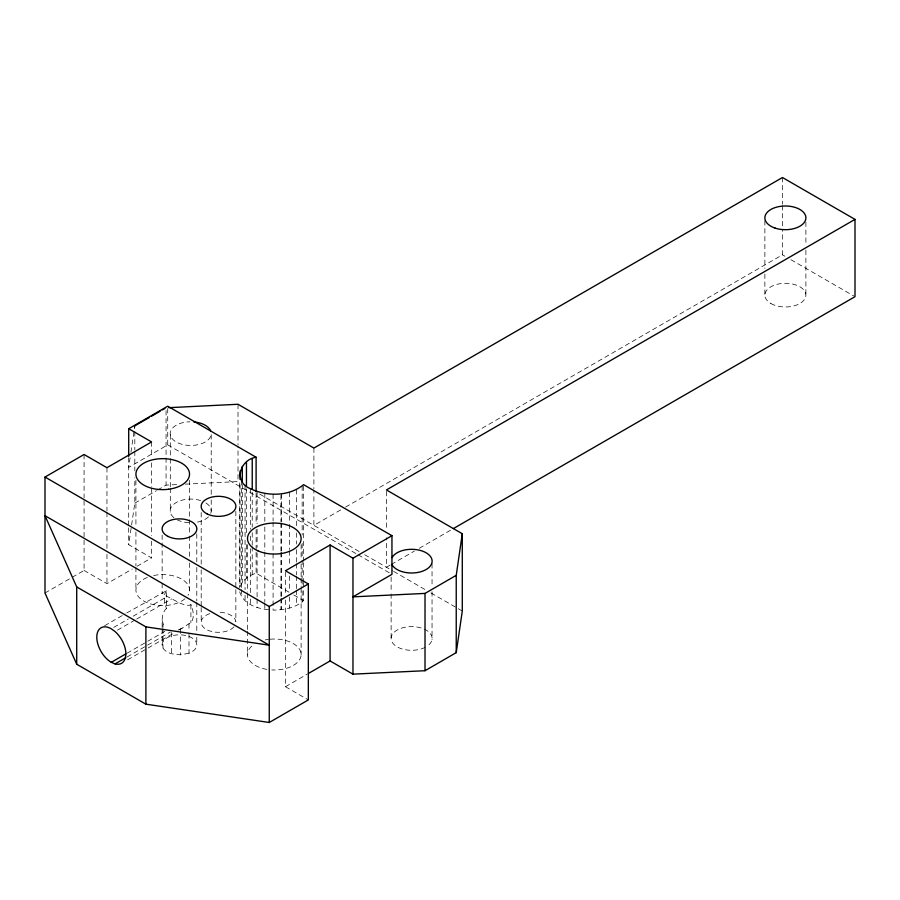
<?xml version="1.0" encoding="UTF-8"?>
<svg xmlns="http://www.w3.org/2000/svg" width="900" height="900" viewBox="0 0 900 900"><rect width="100%" height="100%" fill="white"/><g stroke="black" fill="none" stroke-linecap="round" stroke-linejoin="round"><path stroke-width="0.67" stroke-dasharray="4.5 3.38" d="M162.146 627.401C162.225 620.955 161.213 613.181 166.511 608.366L166.511 590.692L126.337 613.181M130.129 457.695L128.7 467.381L167.726 444.859L167.726 406.204M130.95 452.149L134.82 425.846L134.82 430.065M151.583 541.125L151.583 557.887L128.7 544.68L134.82 503.145L134.82 477.855M179.55 629.831L191.329 622.226A20.509 11.846 60 0 0 191.329 605.475L190.912 604.62L189 605.374L184.916 604.935L180.472 603.383L164.959 595.327L162.146 593.077L162.472 592.324M288.979 592.178L256.106 573.199C249.244 575.426 242.494 579.904 240.019 586.969L240.019 482.197M273.082 522.113L273.082 610.121C283.759 609.975 295.459 608.074 303.581 600.615L303.581 589.365M166.511 590.692L166.208 590.974A20.509 11.846 60 0 0 166.208 607.725L166.511 608.366M134.82 503.145L156.442 490.669M157.646 489.971L166.061 485.111L178.515 484.504M45 593.01L71.055 577.969M72.236 577.283L84.071 570.442L84.071 499.196M84.071 570.442L106.954 583.65L132.278 569.025M137.104 566.235L151.583 557.887M104.659 625.702L125.134 613.879M113.737 627.401L128.34 618.975M133.2 616.163L167.265 596.486M117.461 630.158L135.517 619.751M136.721 619.054L171.619 598.939M340.673 509.918L313.897 525.375L313.897 490.241M345.544 507.105L782.471 254.812L782.471 229.523M127.114 653.175L146.588 641.936M147.803 641.227L164.835 631.395M127.091 656.966L146.351 645.863M147.555 645.165L170.415 631.991M127.597 659.835L174.713 632.621M390.082 565.132L386.426 567.248L386.426 537.727M391.298 564.435L414.416 551.081M419.287 548.269L450.934 529.999M285.457 600.097L285.457 686.711L307.17 674.179M178.099 630.034L183.172 627.739M189 653.22L180.472 654.851L171.675 653.794A17.359 10.024 0 0 1 165.555 638.854A17.359 10.024 0 0 1 192.105 637.976A17.359 10.024 0 0 1 189 653.22L189 632.183M185.434 484.166L238.016 481.567L238.016 446.434M239.715 591.806C243.248 604.71 258.435 609.053 270.326 609.874M782.471 254.812L784.89 256.219M790.931 259.706L853.796 295.988M259.695 494.089L359.831 551.891M364.669 554.681L392.445 570.724M393.649 571.41L426.161 590.186M430.976 592.965L462.285 611.033M167.726 444.859L356.85 554.074M358.054 554.771L389.531 572.94M293.85 594.99L303.581 600.615M285.457 686.711L308.34 699.919M162.146 620.471L164.138 626.895M171.63 632.543L171.675 653.794M805.894 222.064L805.894 244.553M805.894 250.166L805.894 295.144M782.471 177.514L782.471 204.221M782.471 205.627L782.471 228.116M764.876 220.657L764.876 268.436M764.876 274.061L764.876 295.144M432.045 563.636L432.045 586.125M432.045 591.75L432.045 639.529M391.118 577.024L391.118 592.481M391.118 593.887L391.118 638.865M386.426 491.344L386.426 529.301M313.897 448.076L313.897 488.835M303.581 486.045L303.581 561.262M303.581 562.658L303.581 580.939M303.581 582.334L303.581 587.959M302.152 486.101L302.152 534.994M302.152 543.375L302.152 558.743M302.152 560.149L302.152 578.306M302.152 579.701L302.152 585.293M302.152 590.873L302.152 602.055M301.118 544.635L301.118 559.024M301.118 564.188L301.118 577.181M301.118 578.16L301.118 586.541M301.118 587.936L301.118 654.998M296.392 489.6L296.392 525.926M296.392 532.913L296.392 544.084M296.392 549.675L296.392 562.252M296.392 563.648L296.392 574.819M296.392 576.214L296.392 588.791M296.392 590.186L296.392 605.554M289.339 492.21L289.339 522.945M289.339 524.34L289.339 549.484M289.339 550.879L289.339 566.246M289.339 576.023L289.339 591.39M289.339 596.981L289.339 608.153M285.457 572.164L285.457 594.518M281.419 493.762L281.419 521.696M281.419 523.091L281.419 551.036M281.419 552.431L281.419 597.139M281.419 598.534L281.419 609.705M280.935 495.18L280.935 521.719M280.935 523.114L280.935 551.059M280.935 552.454L280.935 597.161M280.935 598.556L280.935 609.727M273.082 494.168L273.082 520.717M264.814 493.425L264.814 521.359M264.814 526.95L264.814 550.699M264.814 552.094L264.814 602.381M264.814 603.776L264.814 609.367M257.096 491.546L257.096 523.676M257.096 529.267L257.096 547.425M257.096 553.016L257.096 597.712M257.096 599.119L257.096 607.5M256.106 493.132L256.106 524.002M256.106 529.627L256.106 550.71M256.106 552.116L256.106 573.199M252.225 492.21L252.225 527.13M252.225 532.721L252.225 545.288M252.225 546.694L252.225 574.627M250.38 488.666L250.38 529.178M250.38 536.164L250.38 541.744M250.38 548.73L250.38 593.438M250.38 599.029L250.38 604.609M247.5 544.635L247.5 592.133M247.5 593.528L247.5 630.27M247.5 631.249L247.5 654.998M246.454 488.723L246.454 533.43M246.454 544.601L246.454 578.126M245.059 484.931L245.059 589.714M245.059 595.294L245.059 600.885M242.303 484.537L242.303 582.322M241.436 480.577L241.436 588.15M241.436 589.545L241.436 596.531M239.715 482.839L239.715 587.61M238.016 404.269L238.016 445.027M235.845 511.358L235.845 588.195M235.845 589.59L235.845 621.72A17.359 10.024 0 0 0 217.519 612.293M211.208 494.325L211.208 433.89A20.509 11.846 0 0 1 190.665 445.455A20.509 11.846 0 0 1 170.19 433.834A20.509 11.846 0 0 1 189.889 421.785M211.208 499.939L211.208 511.189M201.195 512.516L201.195 564.199M201.195 569.79L201.195 606.116M201.195 607.511L201.195 622.879M196.796 533.903L196.796 561.847M196.796 567.439L196.796 600.964M196.796 602.359L196.796 631.699M196.796 637.279L196.796 644.265M190.912 604.62L190.912 622.609M189.54 480.218L189.54 518.355M189.54 519.761L189.54 534.701M189.54 536.096L189.54 558.45M189.54 563.062L189.54 590.58M189 623.756L189 630.776M180.472 629.01L180.472 654.851M170.303 434.824L170.303 457.312M170.303 458.719L170.303 486.832M170.303 488.239L170.303 512.134M166.061 410.625L166.061 485.111M162.99 624.679L162.99 627.424M162.99 628.796L162.99 647.989M162.146 535.005L162.146 582.019M162.146 583.403L162.146 593.077M162.146 628.785L162.146 645.424M151.583 441.934L151.583 457.301M151.583 462.892L151.583 486.641M151.583 488.036L151.583 535.534M135.922 480.218L135.922 526.736M135.922 531.9L135.922 565.852M135.922 567.259L135.922 590.58M134.82 431.471L134.82 449.741M134.82 451.147L134.82 470.824M128.7 457.718L128.7 526.41M128.7 527.816L128.7 544.68M106.954 467.696L106.954 511.009M106.954 512.404L106.954 548.73M106.954 554.31L106.954 583.65M84.071 454.5L84.071 497.801M153.653 575.516A26.82 15.491 0 0 1 181.699 579.139A26.82 15.491 0 0 1 187.976 595.339M184.916 598.793A26.82 15.491 0 0 1 168.581 605.205L166.928 605.385A26.82 15.491 0 0 1 137.498 595.339A26.82 15.491 0 0 1 149.085 576.765M270.113 639.214A26.82 15.491 0 0 1 301.118 654.019A26.82 15.491 0 0 1 271.778 669.926M266.827 669.375A26.82 15.491 0 0 1 257.861 666.742L256.567 666.124A26.82 15.491 0 0 1 254.183 644.265M265.219 639.934A26.82 15.491 0 0 1 268.459 639.394M205.976 503.01A20.509 11.846 0 0 1 210.454 514.125M208.451 516.859A20.509 11.846 0 0 1 196.594 522.259M188.944 522.709A20.509 11.846 0 0 1 177.266 519.863M173.835 517.658A20.509 11.846 0 0 1 175.635 502.875A20.509 11.846 0 0 1 201.004 500.67M424.136 629.077A20.509 11.846 0 0 1 426.465 646.627M425.228 647.314A20.509 11.846 0 0 1 397.463 647.033A20.509 11.846 0 0 1 395.629 631.035A20.509 11.846 0 0 1 423.09 628.639M234.023 626.805A17.359 10.024 0 0 1 205.763 629.089A17.359 10.024 0 0 1 212.006 613.012M770.884 303.514A20.509 11.846 0 0 0 805.196 298.204A20.509 11.846 0 0 0 780.075 283.702A20.509 11.846 0 0 0 770.884 303.514"/><path stroke-width="1.35" d="M256.106 491.749L256.106 457.245C239.895 459.54 233.201 482.051 250.38 488.666C266.906 496.598 289.024 496.631 303.581 484.661L391.95 535.691L391.95 574.346L352.969 596.857L425.014 593.415L456.233 575.336L462.285 533.734L386.426 489.949L855 219.386L782.471 177.514L313.897 448.076L238.016 404.269L168.829 407.678M308.385 673.481L330.086 660.949L352.969 674.156L425.014 670.714L456.233 652.635L462.285 611.033L462.285 533.734M391.95 535.691L352.969 558.202L330.086 544.995L285.457 570.769L308.34 583.965L308.34 699.919L269.257 722.486L145.89 704.171L76.714 664.234L45 593.01L45 477.056L84.071 454.5L106.954 467.696L151.583 441.934L128.7 428.726L128.7 456.334M128.7 428.726L167.726 406.204L256.106 457.245M134.82 425.846L149.243 417.532M151.639 416.137L160.054 411.289M162.461 409.894L164.857 408.51M111.296 662.31L125.899 653.873A20.509 11.846 60 0 0 115.054 631.541L111.296 628.808A20.509 11.846 60 0 0 96.795 637.178A20.509 11.846 60 0 0 111.296 662.31L115.054 663.896L125.888 657.653M269.257 722.486L269.257 606.533L308.34 583.965M453.364 528.592L855 296.685L855 219.386M76.714 586.935L145.89 626.873L269.257 645.188L45 515.711L76.714 586.935L76.714 664.234M45 477.056L269.257 606.533M456.233 575.336L456.233 652.635M425.014 593.415L425.014 670.714M352.969 558.202L352.969 674.156M330.086 544.995L330.086 660.949M252.225 458.685L252.225 489.409M246.454 462.184L246.454 485.933M242.303 466.38L242.303 481.748M240.019 471.026L240.019 479.407M145.89 626.873L145.89 704.171M392.017 557.651A20.509 11.846 0 0 1 423.675 551.576A20.509 11.846 0 0 1 423.439 570.836A20.509 11.846 0 0 1 391.939 564.491M193.736 421.897A20.509 11.846 0 0 1 210.679 430.931M125.809 653.929A20.509 11.846 60 0 1 115.054 663.896M168.581 489.251L166.928 489.442A26.82 15.491 0 0 1 137.498 468.9A26.82 15.491 0 0 1 182.857 463.905A26.82 15.491 0 0 1 168.581 489.251M257.861 550.8L256.567 550.17A26.82 15.491 0 0 1 265.219 523.991A26.82 15.491 0 0 1 300.803 540.979A26.82 15.491 0 0 1 257.861 550.8M775.125 228.105A20.509 11.846 0 0 0 805.894 217.845A20.509 11.846 0 0 0 775.125 207.585A20.509 11.846 0 0 0 775.125 228.105M167.929 536.377A17.359 10.024 0 0 0 196.47 530.933A17.359 10.024 0 0 0 174.015 519.379A17.359 10.024 0 0 0 167.929 536.377M206.977 513.832A17.359 10.024 0 0 0 235.519 508.387A17.359 10.024 0 0 0 213.075 496.834A17.359 10.024 0 0 0 206.977 513.832"/></g></svg>
